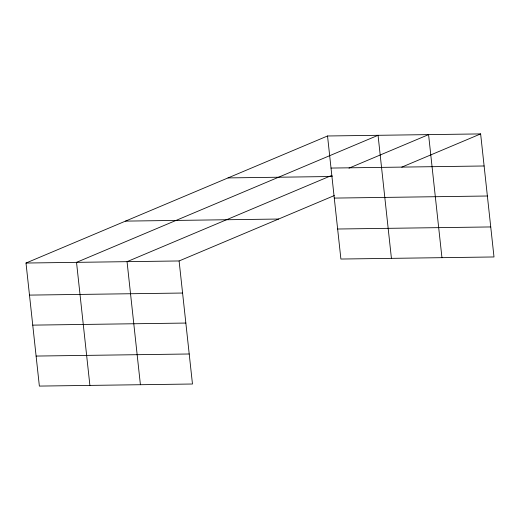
<?xml version="1.0" encoding="UTF-8"?>
<svg xmlns="http://www.w3.org/2000/svg" width="520" height="520" viewBox="0 0 520 520"><rect width="100%" height="100%" fill="white"/><g stroke="black" fill="none" stroke-linecap="round" stroke-linejoin="round"><path stroke-width="0.78" d="M334.328 195.559L179.101 260.962L192.472 384.013L39.37 386.087L26 263.036L327.529 135.987L480.63 133.913L494 256.964L340.899 259.038L327.529 135.987M332.02 175.299L127.049 261.664L140.413 384.716M348.972 168.161L428.578 134.622L441.948 257.673M401.765 167.141L480.63 133.913M331.012 168.064L484.113 165.984M228.026 177.911L332.274 176.501M334.276 198.088L487.376 196.008M125.502 221.111L278.61 219.037M337.636 229.014L490.737 226.941M26 263.036L179.101 260.962M29.484 295.106L182.585 293.033M32.747 325.13L185.848 323.057M36.108 356.063L189.208 353.99M391.424 258.356L378.053 135.304L76.525 262.353L89.895 385.404"/></g></svg>
